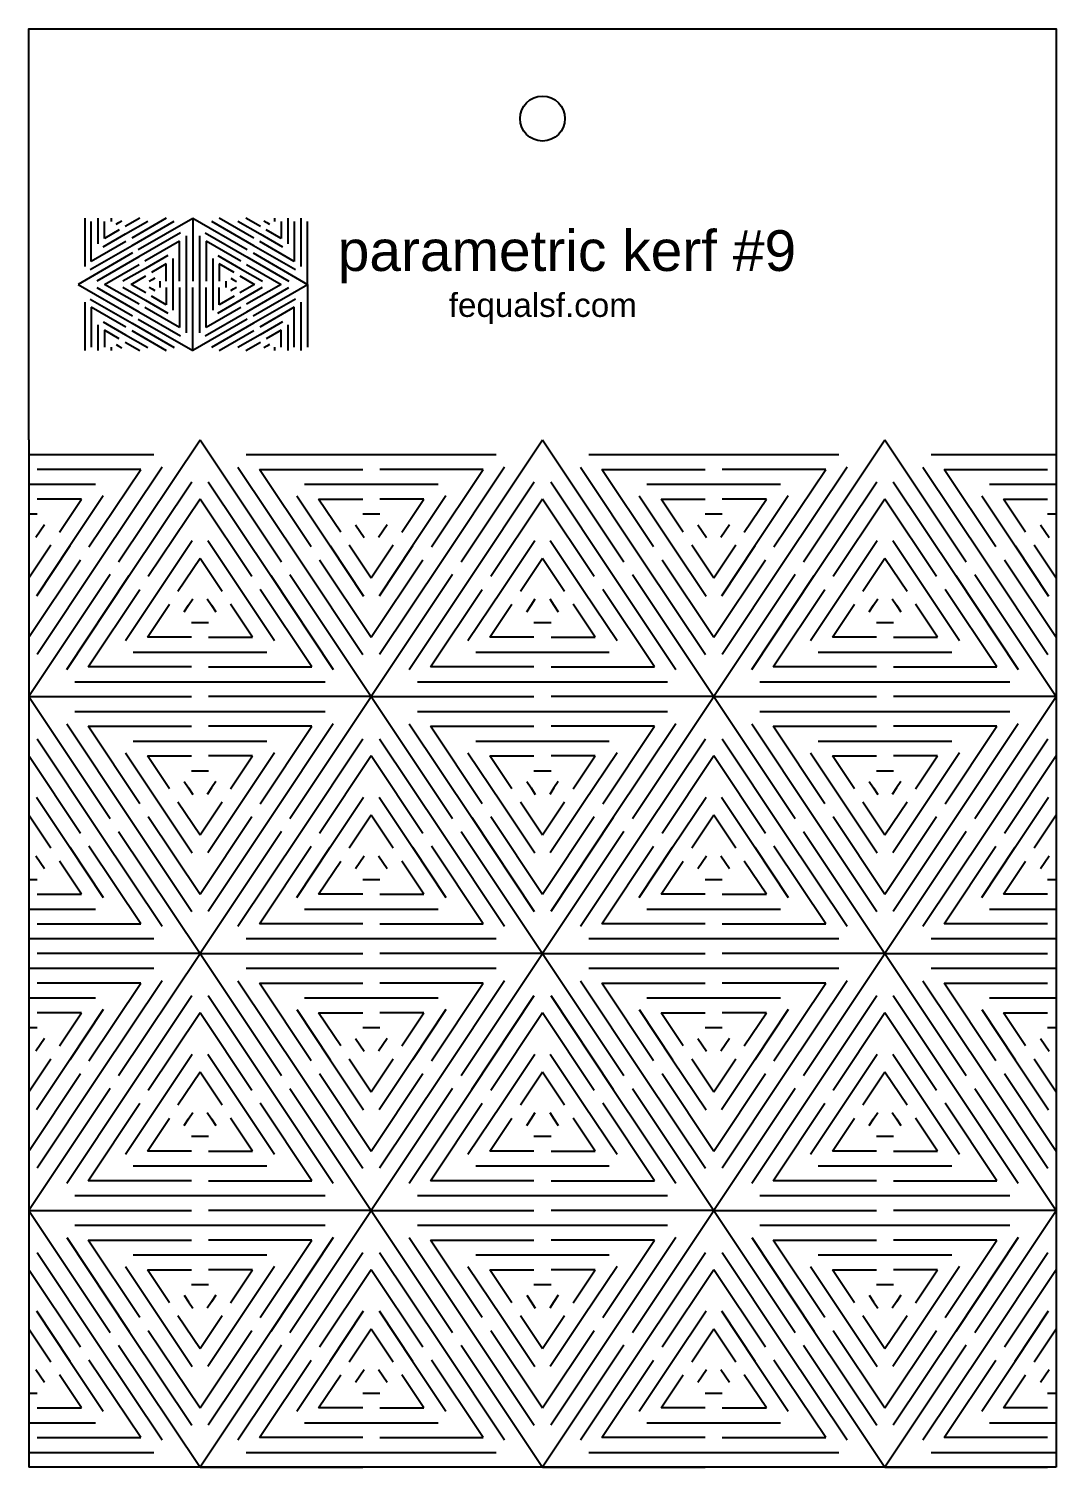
# Model space of a CAD drawing. Extents: x -15.8 to 22.7, y 5.7 to 11.5.
# Drawn here: x 18.54 to 22.67, y 5.68 to 11.47 of the extents above; entities that cross this region are included whole.
import ezdxf

# ---------------------------------------------------------------- set-up
doc = ezdxf.new("R2010")
doc.units = 0
doc.layers.add('DEFAULT', color=7, linetype='CONTINUOUS')
doc.styles.add('TEXTSTYLE31', font='standard')
doc.styles.add('TEXTSTYLE32', font='standard')

msp = doc.modelspace()

# ---------------------------------------------------------------- linework, layer by layer
at = {"layer": 'DEFAULT'}
for points in [[(18.536, 9.8123), (18.536, 11.465), (22.6678, 11.465), (22.6678, 9.8123)], [(18.7609, 10.7038), (18.7609, 10.5093)], [(18.8142, 10.7038), (18.8142, 10.5998)], [(18.8674, 10.7038), (18.8674, 10.6904)], [(18.9826, 10.7038), (18.9232, 10.6695)], [(19.0891, 10.7038), (18.9499, 10.6234)], [(18.9765, 10.5772), (19.1957, 10.7038)], [(19.1957, 10.7038), (19.4149, 10.5772)], [(19.1957, 10.7038), (19.1957, 10.4506)], [(19.4415, 10.6234), (19.3023, 10.7038)], [(19.4682, 10.6695), (19.4088, 10.7038)], [(19.5239, 10.7038), (19.5239, 10.6904)], [(19.5772, 10.7038), (19.5772, 10.5998)], [(19.6305, 10.7038), (19.6305, 10.5093)], [(18.7875, 10.5296), (18.7875, 10.6904)], [(18.8408, 10.6219), (18.8408, 10.6904)], [(18.9001, 10.6562), (18.8408, 10.6219)], [(18.8868, 10.6792), (18.8984, 10.6859)], [(18.8984, 10.6859), (18.9099, 10.6926)], [(18.925, 10.6398), (19.015, 10.6917)], [(18.9516, 10.5936), (19.1201, 10.6909)], [(19.1467, 10.6447), (18.9783, 10.5475)], [(19.2447, 10.6447), (19.4131, 10.5475)], [(19.2713, 10.6909), (19.4397, 10.5936)], [(19.3764, 10.6917), (19.4664, 10.6398)], [(19.4815, 10.6926), (19.493, 10.6859)], [(19.5506, 10.6219), (19.4912, 10.6562)], [(19.493, 10.6859), (19.5046, 10.6792)], [(19.5506, 10.6904), (19.5506, 10.6219)], [(19.6039, 10.6904), (19.6039, 10.5296)], [(19.6571, 10.4373), (19.6571, 10.6904)], [(18.7832, 10.4964), (18.9516, 10.5936)], [(18.9268, 10.61), (18.7875, 10.5296)], [(18.835, 10.5878), (18.925, 10.6398)], [(19.1424, 10.6115), (19.0031, 10.5311)], [(19.1424, 10.4506), (19.1424, 10.6115)], [(19.169, 10.6318), (19.169, 10.4373)], [(19.2223, 10.6318), (19.2223, 10.4373)], [(19.3882, 10.5311), (19.249, 10.6115)], [(19.249, 10.6115), (19.249, 10.4506)], [(19.4397, 10.5936), (19.6082, 10.4964)], [(19.6039, 10.5296), (19.4646, 10.61)], [(19.4664, 10.6398), (19.5564, 10.5878)], [(18.9534, 10.5639), (18.7342, 10.4373)], [(18.9783, 10.5475), (18.8099, 10.4502)], [(19.0949, 10.5533), (19.0049, 10.5013)], [(19.1158, 10.5412), (19.1158, 10.4373)], [(19.2756, 10.5412), (19.2756, 10.4373)], [(19.2965, 10.5533), (19.3865, 10.5013)], [(19.4131, 10.5475), (19.5815, 10.4502)], [(19.438, 10.5639), (19.6571, 10.4373)], [(18.8408, 10.4373), (18.9801, 10.5177)], [(19.0049, 10.5013), (18.9149, 10.4494)], [(18.9474, 10.4373), (19.0067, 10.4716)], [(19.0891, 10.5192), (19.0298, 10.4849)], [(19.0891, 10.4506), (19.0891, 10.5192)], [(19.3616, 10.4849), (19.3023, 10.5192)], [(19.3023, 10.5192), (19.3023, 10.4506)], [(19.3847, 10.4716), (19.444, 10.4373)], [(19.3865, 10.5013), (19.4764, 10.4494)], [(19.4113, 10.5177), (19.5506, 10.4373)], [(18.7342, 10.4373), (18.9534, 10.3108)], [(18.8099, 10.4244), (18.9783, 10.3272)], [(18.9801, 10.3569), (18.8408, 10.4373)], [(18.9149, 10.4253), (19.0049, 10.3733)], [(19.0067, 10.4031), (18.9474, 10.4373)], [(19.0316, 10.4552), (19.02, 10.4485)], [(19.02, 10.4262), (19.0316, 10.4195)], [(19.0431, 10.4619), (19.0316, 10.4552)], [(19.0316, 10.4195), (19.0431, 10.4128)], [(19.0625, 10.4506), (19.0625, 10.4373)], [(19.0625, 10.4373), (19.0625, 10.424)], [(19.0891, 10.424), (19.0891, 10.3555)], [(19.1158, 10.4373), (19.1158, 10.3334)], [(19.1424, 10.424), (19.1424, 10.2632)], [(19.169, 10.4373), (19.169, 10.2428)], [(19.1957, 10.1709), (19.1957, 10.424)], [(19.2223, 10.4373), (19.2223, 10.2428)], [(19.249, 10.2632), (19.249, 10.424)], [(19.2756, 10.4373), (19.2756, 10.3334)], [(19.3023, 10.3555), (19.3023, 10.424)], [(19.3289, 10.4506), (19.3289, 10.4373)], [(19.3289, 10.4373), (19.3289, 10.424)], [(19.3483, 10.4619), (19.3598, 10.4552)], [(19.3483, 10.4128), (19.3598, 10.4195)], [(19.3598, 10.4552), (19.3714, 10.4485)], [(19.3598, 10.4195), (19.3714, 10.4262)], [(19.444, 10.4373), (19.3847, 10.4031)], [(19.3865, 10.3733), (19.4764, 10.4253)], [(19.5506, 10.4373), (19.4113, 10.3569)], [(19.4131, 10.3272), (19.5815, 10.4244)], [(19.438, 10.3108), (19.6571, 10.4373)], [(19.6571, 10.4373), (19.6571, 10.1842)], [(18.7609, 10.3654), (18.7609, 10.1709)], [(18.7832, 10.3783), (18.9516, 10.2811)], [(19.0049, 10.3733), (19.0949, 10.3214)], [(19.0891, 10.3555), (19.0298, 10.3898)], [(19.2965, 10.3214), (19.3865, 10.3733)], [(19.3616, 10.3898), (19.3023, 10.3555)], [(19.6082, 10.3783), (19.4397, 10.2811)], [(19.6305, 10.3654), (19.6305, 10.1709)], [(18.9268, 10.2646), (18.7875, 10.345)], [(18.7875, 10.345), (18.7875, 10.1842)], [(18.9765, 10.2975), (19.1957, 10.1709)], [(18.9783, 10.3272), (19.1467, 10.2299)], [(19.1424, 10.2632), (19.0031, 10.3436)], [(19.4149, 10.2975), (19.1957, 10.1709)], [(19.2447, 10.2299), (19.4131, 10.3272)], [(19.3882, 10.3436), (19.249, 10.2632)], [(19.6039, 10.345), (19.4646, 10.2646)], [(19.6039, 10.1842), (19.6039, 10.345)], [(18.8142, 10.2748), (18.8142, 10.1709)], [(18.835, 10.2869), (18.925, 10.2349)], [(18.9001, 10.2185), (18.8408, 10.2528)], [(18.8408, 10.2528), (18.8408, 10.1842)], [(18.9499, 10.2513), (19.0891, 10.1709)], [(18.9516, 10.2811), (19.1201, 10.1838)], [(19.4397, 10.2811), (19.2713, 10.1838)], [(19.3023, 10.1709), (19.4415, 10.2513)], [(19.5564, 10.2869), (19.4664, 10.2349)], [(19.5506, 10.2528), (19.4912, 10.2185)], [(19.5506, 10.1842), (19.5506, 10.2528)], [(19.5772, 10.2748), (19.5772, 10.1709)], [(18.8674, 10.1842), (18.8674, 10.1709)], [(18.8868, 10.1954), (18.8984, 10.1888)], [(18.8984, 10.1888), (18.9099, 10.1821)], [(18.9232, 10.2052), (18.9826, 10.1709)], [(18.925, 10.2349), (19.015, 10.1829)], [(19.4664, 10.2349), (19.3764, 10.1829)], [(19.4088, 10.1709), (19.4682, 10.2052)], [(19.493, 10.1888), (19.4815, 10.1821)], [(19.5046, 10.1954), (19.493, 10.1888)], [(19.5239, 10.1842), (19.5239, 10.1709)], [(18.536, 9.8123), (18.536, 5.6805)], [(18.8975, 9.3217), (19.2246, 9.8123)], [(19.2246, 9.8123), (19.5517, 9.3217)], [(20.2748, 9.3217), (20.6019, 9.8123)], [(20.6019, 9.8123), (20.929, 9.3217)], [(21.652, 9.3217), (21.9791, 9.8123)], [(21.9791, 9.8123), (22.3062, 9.3217)], [(22.6678, 9.8123), (22.6678, 5.6805)], [(18.536, 9.7527), (19.0387, 9.7527)], [(19.4105, 9.7527), (19.9132, 9.7527)], [(19.9132, 9.7527), (20.4159, 9.7527)], [(20.7878, 9.7527), (21.2905, 9.7527)], [(21.2905, 9.7527), (21.7932, 9.7527)], [(22.165, 9.7527), (22.6678, 9.7527)], [(18.9861, 9.693), (18.5704, 9.693)], [(18.7782, 9.3813), (18.9861, 9.693)], [(19.072, 9.7027), (18.8207, 9.3256)], [(19.3772, 9.7027), (19.6286, 9.3256)], [(19.4632, 9.693), (19.8788, 9.693)], [(19.671, 9.3813), (19.4632, 9.693)], [(20.3633, 9.693), (19.9477, 9.693)], [(20.1555, 9.3813), (20.3633, 9.693)], [(20.4493, 9.7027), (20.1979, 9.3256)], [(20.7545, 9.7027), (21.0058, 9.3256)], [(20.8404, 9.693), (21.2561, 9.693)], [(21.0482, 9.3813), (20.8404, 9.693)], [(21.7406, 9.693), (21.3249, 9.693)], [(21.5327, 9.3813), (21.7406, 9.693)], [(21.8265, 9.7027), (21.5752, 9.3256)], [(22.1317, 9.7027), (22.3831, 9.3256)], [(22.2177, 9.693), (22.6333, 9.693)], [(22.4255, 9.3813), (22.2177, 9.693)], [(18.536, 9.6334), (18.8045, 9.6334)], [(18.9399, 9.266), (19.1913, 9.643)], [(19.2579, 9.643), (19.5093, 9.266)], [(19.6447, 9.6334), (19.9132, 9.6334)], [(19.9132, 9.6334), (20.1818, 9.6334)], [(20.3172, 9.266), (20.5685, 9.643)], [(20.6352, 9.643), (20.8865, 9.266)], [(21.0219, 9.6334), (21.2905, 9.6334)], [(21.2905, 9.6334), (21.5591, 9.6334)], [(21.6944, 9.266), (21.9458, 9.643)], [(22.0125, 9.643), (22.2638, 9.266)], [(22.3992, 9.6334), (22.6678, 9.6334)], [(18.7475, 9.5738), (18.5704, 9.5738)], [(18.659, 9.4409), (18.7475, 9.5738)], [(18.8357, 9.5867), (18.7014, 9.3853)], [(19.2246, 9.5738), (19.0168, 9.262)], [(19.4324, 9.262), (19.2246, 9.5738)], [(19.6136, 9.5867), (19.7478, 9.3853)], [(19.7017, 9.5738), (19.8788, 9.5738)], [(19.7903, 9.4409), (19.7017, 9.5738)], [(20.1248, 9.5738), (19.9477, 9.5738)], [(20.0362, 9.4409), (20.1248, 9.5738)], [(20.2129, 9.5867), (20.0786, 9.3853)], [(20.6019, 9.5738), (20.394, 9.262)], [(20.8097, 9.262), (20.6019, 9.5738)], [(20.9908, 9.5867), (21.1251, 9.3853)], [(21.079, 9.5738), (21.2561, 9.5738)], [(21.1675, 9.4409), (21.079, 9.5738)], [(21.502, 9.5738), (21.3249, 9.5738)], [(21.4135, 9.4409), (21.502, 9.5738)], [(21.5902, 9.5867), (21.4559, 9.3853)], [(21.9791, 9.5738), (21.7713, 9.262)], [(22.1869, 9.262), (21.9791, 9.5738)], [(22.3681, 9.5867), (22.5023, 9.3853)], [(22.4562, 9.5738), (22.6333, 9.5738)], [(22.5448, 9.4409), (22.4562, 9.5738)], [(18.536, 9.5141), (18.5704, 9.5141)], [(19.8788, 9.5141), (19.9132, 9.5141)], [(19.9132, 9.5141), (19.9477, 9.5141)], [(21.2561, 9.5141), (21.2905, 9.5141)], [(21.2905, 9.5141), (21.3249, 9.5141)], [(22.6333, 9.5141), (22.6678, 9.5141)], [(18.5821, 9.4449), (18.5649, 9.4191)], [(18.5993, 9.4708), (18.5821, 9.4449)], [(19.8499, 9.4708), (19.8671, 9.4449)], [(19.8671, 9.4449), (19.8843, 9.4191)], [(19.9594, 9.4449), (19.9421, 9.4191)], [(19.9766, 9.4708), (19.9594, 9.4449)], [(21.2271, 9.4708), (21.2444, 9.4449)], [(21.2444, 9.4449), (21.2616, 9.4191)], [(21.3366, 9.4449), (21.3194, 9.4191)], [(21.3538, 9.4708), (21.3366, 9.4449)], [(22.6044, 9.4708), (22.6216, 9.4449)], [(22.6216, 9.4449), (22.6388, 9.4191)], [(18.536, 9.2565), (18.6245, 9.3893)], [(18.7014, 9.3853), (18.5671, 9.1839)], [(19.0592, 9.2064), (19.1935, 9.4078)], [(19.2557, 9.4078), (19.39, 9.2064)], [(19.7478, 9.3853), (19.8821, 9.1839)], [(19.8247, 9.3893), (19.9132, 9.2565)], [(19.9132, 9.2565), (20.0018, 9.3893)], [(20.0786, 9.3853), (19.9444, 9.1839)], [(20.4365, 9.2064), (20.5707, 9.4078)], [(20.633, 9.4078), (20.7673, 9.2064)], [(21.1251, 9.3853), (21.2594, 9.1839)], [(21.2019, 9.3893), (21.2905, 9.2565)], [(21.2905, 9.2565), (21.379, 9.3893)], [(21.4559, 9.3853), (21.3216, 9.1839)], [(21.8137, 9.2064), (21.948, 9.4078)], [(22.0102, 9.4078), (22.1445, 9.2064)], [(22.5023, 9.3853), (22.6366, 9.1839)], [(22.5792, 9.3893), (22.6678, 9.2565)], [(18.536, 9.0179), (18.7438, 9.3297)], [(18.8207, 9.3256), (18.5693, 8.9486)], [(19.2246, 9.3352), (19.1361, 9.2024)], [(19.3132, 9.2024), (19.2246, 9.3352)], [(19.6286, 9.3256), (19.8799, 8.9486)], [(19.7054, 9.3297), (19.9132, 9.0179)], [(19.9132, 9.0179), (20.1211, 9.3297)], [(20.1979, 9.3256), (19.9466, 8.9486)], [(20.6019, 9.3352), (20.5133, 9.2024)], [(20.6904, 9.2024), (20.6019, 9.3352)], [(21.0058, 9.3256), (21.2572, 8.9486)], [(21.0827, 9.3297), (21.2905, 9.0179)], [(21.2905, 9.0179), (21.4983, 9.3297)], [(21.5752, 9.3256), (21.3238, 8.9486)], [(21.9791, 9.3352), (21.8906, 9.2024)], [(22.0677, 9.2024), (21.9791, 9.3352)], [(22.3831, 9.3256), (22.6344, 8.9486)], [(22.4599, 9.3297), (22.6678, 9.0179)], [(18.8631, 9.27), (18.536, 8.7794)], [(18.6886, 8.889), (18.9399, 9.266)], [(19.5093, 9.266), (19.7606, 8.889)], [(19.5862, 9.27), (19.9132, 8.7794)], [(20.2403, 9.27), (19.9132, 8.7794)], [(20.0658, 8.889), (20.3172, 9.266)], [(20.8865, 9.266), (21.1379, 8.889)], [(20.9634, 9.27), (21.2905, 8.7794)], [(21.6176, 9.27), (21.2905, 8.7794)], [(21.4431, 8.889), (21.6944, 9.266)], [(22.2638, 9.266), (22.5151, 8.889)], [(22.3406, 9.27), (22.6678, 8.7794)], [(18.7745, 8.8986), (18.9824, 9.2104)], [(18.9249, 9.005), (19.0592, 9.2064)], [(19.39, 9.2064), (19.5243, 9.005)], [(19.6747, 8.8986), (19.4669, 9.2104)], [(20.1518, 8.8986), (20.3596, 9.2104)], [(20.3022, 9.005), (20.4365, 9.2064)], [(20.7673, 9.2064), (20.9016, 9.005)], [(21.0519, 8.8986), (20.8441, 9.2104)], [(21.529, 8.8986), (21.7369, 9.2104)], [(21.6794, 9.005), (21.8137, 9.2064)], [(22.1445, 9.2064), (22.2788, 9.005)], [(22.4292, 8.8986), (22.2214, 9.2104)], [(19.0131, 9.0179), (19.1016, 9.1508)], [(19.1613, 9.1209), (19.1785, 9.1467)], [(19.1785, 9.1467), (19.1957, 9.1726)], [(19.2535, 9.1726), (19.2707, 9.1467)], [(19.2707, 9.1467), (19.288, 9.1209)], [(19.4361, 9.0179), (19.3476, 9.1508)], [(20.3903, 9.0179), (20.4789, 9.1508)], [(20.5385, 9.1209), (20.5557, 9.1467)], [(20.5557, 9.1467), (20.5729, 9.1726)], [(20.6308, 9.1726), (20.648, 9.1467)], [(20.648, 9.1467), (20.6652, 9.1209)], [(20.8134, 9.0179), (20.7249, 9.1508)], [(21.7676, 9.0179), (21.8561, 9.1508)], [(21.9158, 9.1209), (21.933, 9.1467)], [(21.933, 9.1467), (21.9502, 9.1726)], [(22.008, 9.1726), (22.0253, 9.1467)], [(22.0253, 9.1467), (22.0425, 9.1209)], [(22.1906, 9.0179), (22.1021, 9.1508)], [(19.1902, 9.0775), (19.2246, 9.0775)], [(19.2246, 9.0775), (19.259, 9.0775)], [(20.5674, 9.0775), (20.6019, 9.0775)], [(20.6019, 9.0775), (20.6363, 9.0775)], [(21.9447, 9.0775), (21.9791, 9.0775)], [(21.9791, 9.0775), (22.0135, 9.0775)], [(19.1902, 9.0179), (19.0131, 9.0179)], [(19.259, 9.0179), (19.4361, 9.0179)], [(20.5674, 9.0179), (20.3903, 9.0179)], [(20.6363, 9.0179), (20.8134, 9.0179)], [(21.9447, 9.0179), (21.7676, 9.0179)], [(22.0135, 9.0179), (22.1906, 9.0179)], [(18.956, 8.9583), (19.2246, 8.9583)], [(19.2246, 8.9583), (19.4932, 8.9583)], [(20.3333, 8.9583), (20.6019, 8.9583)], [(20.6019, 8.9583), (20.8704, 8.9583)], [(21.7106, 8.9583), (21.9791, 8.9583)], [(21.9791, 8.9583), (22.2477, 8.9583)], [(19.1902, 8.8986), (18.7745, 8.8986)], [(19.259, 8.8986), (19.6747, 8.8986)], [(20.5674, 8.8986), (20.1518, 8.8986)], [(20.6363, 8.8986), (21.0519, 8.8986)], [(21.9447, 8.8986), (21.529, 8.8986)], [(22.0135, 8.8986), (22.4292, 8.8986)], [(18.7219, 8.839), (19.2246, 8.839)], [(19.2246, 8.839), (19.7273, 8.839)], [(20.0992, 8.839), (20.6019, 8.839)], [(20.6019, 8.839), (21.1046, 8.839)], [(21.4764, 8.839), (21.9791, 8.839)], [(21.9791, 8.839), (22.4818, 8.839)], [(18.536, 8.7794), (19.1902, 8.7794)], [(18.536, 8.7794), (18.8631, 8.2887)], [(19.9132, 8.7794), (19.259, 8.7794)], [(19.5862, 8.2887), (19.9132, 8.7794)], [(19.9132, 8.7794), (20.5674, 8.7794)], [(19.9132, 8.7794), (20.2403, 8.2887)], [(21.2905, 8.7794), (20.6363, 8.7794)], [(20.9634, 8.2887), (21.2905, 8.7794)], [(21.2905, 8.7794), (21.9447, 8.7794)], [(21.2905, 8.7794), (21.6176, 8.2887)], [(22.6678, 8.7794), (22.0135, 8.7794)], [(22.3406, 8.2887), (22.6678, 8.7794)], [(18.7219, 8.7197), (19.2246, 8.7197)], [(19.2246, 8.7197), (19.7273, 8.7197)], [(20.0992, 8.7197), (20.6019, 8.7197)], [(20.6019, 8.7197), (21.1046, 8.7197)], [(21.4764, 8.7197), (21.9791, 8.7197)], [(21.9791, 8.7197), (22.4818, 8.7197)], [(18.6886, 8.6697), (18.9399, 8.2927)], [(18.7745, 8.6601), (19.1902, 8.6601)], [(18.9824, 8.3484), (18.7745, 8.6601)], [(19.6747, 8.6601), (19.259, 8.6601)], [(19.4669, 8.3484), (19.6747, 8.6601)], [(19.7606, 8.6697), (19.5093, 8.2927)], [(20.0658, 8.6697), (20.3172, 8.2927)], [(20.1518, 8.6601), (20.5674, 8.6601)], [(20.3596, 8.3484), (20.1518, 8.6601)], [(21.0519, 8.6601), (20.6363, 8.6601)], [(20.8441, 8.3484), (21.0519, 8.6601)], [(21.1379, 8.6697), (20.8865, 8.2927)], [(21.4431, 8.6697), (21.6944, 8.2927)], [(21.529, 8.6601), (21.9447, 8.6601)], [(21.7369, 8.3484), (21.529, 8.6601)], [(22.4292, 8.6601), (22.0135, 8.6601)], [(22.2214, 8.3484), (22.4292, 8.6601)], [(22.5151, 8.6697), (22.2638, 8.2927)], [(18.5693, 8.6101), (18.8207, 8.2331)], [(18.956, 8.6005), (19.2246, 8.6005)], [(19.2246, 8.6005), (19.4932, 8.6005)], [(19.6286, 8.2331), (19.8799, 8.6101)], [(19.9466, 8.6101), (20.1979, 8.2331)], [(20.3333, 8.6005), (20.6019, 8.6005)], [(20.6019, 8.6005), (20.8704, 8.6005)], [(21.0058, 8.2331), (21.2572, 8.6101)], [(21.3238, 8.6101), (21.5752, 8.2331)], [(21.7106, 8.6005), (21.9791, 8.6005)], [(21.9791, 8.6005), (22.2477, 8.6005)], [(22.3831, 8.2331), (22.6344, 8.6101)], [(18.7438, 8.2291), (18.536, 8.5408)], [(18.9249, 8.5538), (19.0592, 8.3523)], [(19.0131, 8.5408), (19.1902, 8.5408)], [(19.1016, 8.408), (19.0131, 8.5408)], [(19.4361, 8.5408), (19.259, 8.5408)], [(19.3476, 8.408), (19.4361, 8.5408)], [(19.5243, 8.5538), (19.39, 8.3523)], [(19.9132, 8.5408), (19.7054, 8.2291)], [(20.1211, 8.2291), (19.9132, 8.5408)], [(20.3022, 8.5538), (20.4365, 8.3523)], [(20.3903, 8.5408), (20.5674, 8.5408)], [(20.4789, 8.408), (20.3903, 8.5408)], [(20.8134, 8.5408), (20.6363, 8.5408)], [(20.7249, 8.408), (20.8134, 8.5408)], [(20.9016, 8.5538), (20.7673, 8.3523)], [(21.2905, 8.5408), (21.0827, 8.2291)], [(21.4983, 8.2291), (21.2905, 8.5408)], [(21.6794, 8.5538), (21.8137, 8.3523)], [(21.7676, 8.5408), (21.9447, 8.5408)], [(21.8561, 8.408), (21.7676, 8.5408)], [(22.1906, 8.5408), (22.0135, 8.5408)], [(22.1021, 8.408), (22.1906, 8.5408)], [(22.2788, 8.5538), (22.1445, 8.3523)], [(22.6678, 8.5408), (22.4599, 8.2291)], [(19.1902, 8.4812), (19.2246, 8.4812)], [(19.2246, 8.4812), (19.259, 8.4812)], [(20.5674, 8.4812), (20.6019, 8.4812)], [(20.6019, 8.4812), (20.6363, 8.4812)], [(21.9447, 8.4812), (21.9791, 8.4812)], [(21.9791, 8.4812), (22.0135, 8.4812)], [(19.1613, 8.4378), (19.1785, 8.412)], [(19.1785, 8.412), (19.1957, 8.3862)], [(19.2707, 8.412), (19.2535, 8.3862)], [(19.288, 8.4378), (19.2707, 8.412)], [(20.5385, 8.4378), (20.5557, 8.412)], [(20.5557, 8.412), (20.5729, 8.3862)], [(20.648, 8.412), (20.6308, 8.3862)], [(20.6652, 8.4378), (20.648, 8.412)], [(21.9158, 8.4378), (21.933, 8.412)], [(21.933, 8.412), (21.9502, 8.3862)], [(22.0253, 8.412), (22.008, 8.3862)], [(22.0425, 8.4378), (22.0253, 8.412)], [(18.5671, 8.3749), (18.7014, 8.1734)], [(19.0592, 8.3523), (19.1935, 8.1509)], [(19.1361, 8.3564), (19.2246, 8.2235)], [(19.2246, 8.2235), (19.3132, 8.3564)], [(19.39, 8.3523), (19.2557, 8.1509)], [(19.7478, 8.1734), (19.8821, 8.3749)], [(19.9444, 8.3749), (20.0786, 8.1734)], [(20.4365, 8.3523), (20.5707, 8.1509)], [(20.5133, 8.3564), (20.6019, 8.2235)], [(20.6019, 8.2235), (20.6904, 8.3564)], [(20.7673, 8.3523), (20.633, 8.1509)], [(21.1251, 8.1734), (21.2594, 8.3749)], [(21.3216, 8.3749), (21.4559, 8.1734)], [(21.8137, 8.3523), (21.948, 8.1509)], [(21.8906, 8.3564), (21.9791, 8.2235)], [(21.9791, 8.2235), (22.0677, 8.3564)], [(22.1445, 8.3523), (22.0102, 8.1509)], [(22.5023, 8.1734), (22.6366, 8.3749)], [(18.6245, 8.1695), (18.536, 8.3023)], [(18.9399, 8.2927), (19.1913, 7.9157)], [(19.0168, 8.2967), (19.2246, 7.985)], [(19.2246, 7.985), (19.4324, 8.2967)], [(19.5093, 8.2927), (19.2579, 7.9157)], [(19.9132, 8.3023), (19.8247, 8.1695)], [(20.0018, 8.1695), (19.9132, 8.3023)], [(20.3172, 8.2927), (20.5685, 7.9157)], [(20.394, 8.2967), (20.6019, 7.985)], [(20.6019, 7.985), (20.8097, 8.2967)], [(20.8865, 8.2927), (20.6352, 7.9157)], [(21.2905, 8.3023), (21.2019, 8.1695)], [(21.379, 8.1695), (21.2905, 8.3023)], [(21.6944, 8.2927), (21.9458, 7.9157)], [(21.7713, 8.2967), (21.9791, 7.985)], [(21.9791, 7.985), (22.1869, 8.2967)], [(22.2638, 8.2927), (22.0125, 7.9157)], [(22.6678, 8.3023), (22.5792, 8.1695)], [(18.8207, 8.2331), (19.072, 7.8561)], [(18.8975, 8.2371), (19.2246, 7.7464)], [(19.5517, 8.2371), (19.2246, 7.7464)], [(19.3772, 7.8561), (19.6286, 8.2331)], [(20.1979, 8.2331), (20.4493, 7.8561)], [(20.2748, 8.2371), (20.6019, 7.7464)], [(20.929, 8.2371), (20.6019, 7.7464)], [(20.7545, 7.8561), (21.0058, 8.2331)], [(21.5752, 8.2331), (21.8265, 7.8561)], [(21.652, 8.2371), (21.9791, 7.7464)], [(22.3062, 8.2371), (21.9791, 7.7464)], [(22.1317, 7.8561), (22.3831, 8.2331)], [(18.7014, 8.1734), (18.8357, 7.972)], [(18.9861, 7.8657), (18.7782, 8.1774)], [(19.4632, 7.8657), (19.671, 8.1774)], [(19.6136, 7.972), (19.7478, 8.1734)], [(20.0786, 8.1734), (20.2129, 7.972)], [(20.3633, 7.8657), (20.1555, 8.1774)], [(20.8404, 7.8657), (21.0482, 8.1774)], [(20.9908, 7.972), (21.1251, 8.1734)], [(21.4559, 8.1734), (21.5902, 7.972)], [(21.7406, 7.8657), (21.5327, 8.1774)], [(22.2177, 7.8657), (22.4255, 8.1774)], [(22.3681, 7.972), (22.5023, 8.1734)], [(18.5649, 8.1396), (18.5821, 8.1138)], [(18.5821, 8.1138), (18.5993, 8.088)], [(18.7475, 7.985), (18.659, 8.1178)], [(19.7017, 7.985), (19.7903, 8.1178)], [(19.8499, 8.088), (19.8671, 8.1138)], [(19.8671, 8.1138), (19.8843, 8.1396)], [(19.9421, 8.1396), (19.9594, 8.1138)], [(19.9594, 8.1138), (19.9766, 8.088)], [(20.1248, 7.985), (20.0362, 8.1178)], [(21.079, 7.985), (21.1675, 8.1178)], [(21.2271, 8.088), (21.2444, 8.1138)], [(21.2444, 8.1138), (21.2616, 8.1396)], [(21.3194, 8.1396), (21.3366, 8.1138)], [(21.3366, 8.1138), (21.3538, 8.088)], [(21.502, 7.985), (21.4135, 8.1178)], [(22.4562, 7.985), (22.5448, 8.1178)], [(22.6044, 8.088), (22.6216, 8.1138)], [(22.6216, 8.1138), (22.6388, 8.1396)], [(18.536, 8.0446), (18.5704, 8.0446)], [(19.8788, 8.0446), (19.9132, 8.0446)], [(19.9132, 8.0446), (19.9477, 8.0446)], [(21.2561, 8.0446), (21.2905, 8.0446)], [(21.2905, 8.0446), (21.3249, 8.0446)], [(22.6333, 8.0446), (22.6678, 8.0446)], [(18.5704, 7.985), (18.7475, 7.985)], [(19.8788, 7.985), (19.7017, 7.985)], [(19.9477, 7.985), (20.1248, 7.985)], [(21.2561, 7.985), (21.079, 7.985)], [(21.3249, 7.985), (21.502, 7.985)], [(22.6333, 7.985), (22.4562, 7.985)], [(18.536, 7.9253), (18.8045, 7.9253)], [(19.6447, 7.9253), (19.9132, 7.9253)], [(19.9132, 7.9253), (20.1818, 7.9253)], [(21.0219, 7.9253), (21.2905, 7.9253)], [(21.2905, 7.9253), (21.5591, 7.9253)], [(22.3992, 7.9253), (22.6678, 7.9253)], [(18.5704, 7.8657), (18.9861, 7.8657)], [(19.8788, 7.8657), (19.4632, 7.8657)], [(19.9477, 7.8657), (20.3633, 7.8657)], [(21.2561, 7.8657), (20.8404, 7.8657)], [(21.3249, 7.8657), (21.7406, 7.8657)], [(22.6333, 7.8657), (22.2177, 7.8657)], [(18.536, 7.8061), (19.0387, 7.8061)], [(19.4105, 7.8061), (19.9132, 7.8061)], [(19.9132, 7.8061), (20.4159, 7.8061)], [(20.7878, 7.8061), (21.2905, 7.8061)], [(21.2905, 7.8061), (21.7932, 7.8061)], [(22.165, 7.8061), (22.6678, 7.8061)], [(19.2246, 7.7464), (18.5704, 7.7464)], [(18.8975, 7.2558), (19.2246, 7.7464)], [(19.2246, 7.7464), (19.5517, 7.2558)], [(19.2246, 7.7464), (19.8788, 7.7464)], [(20.6019, 7.7464), (19.9477, 7.7464)], [(20.2748, 7.2558), (20.6019, 7.7464)], [(20.6019, 7.7464), (20.929, 7.2558)], [(20.6019, 7.7464), (21.2561, 7.7464)], [(21.9791, 7.7464), (21.3249, 7.7464)], [(21.652, 7.2558), (21.9791, 7.7464)], [(21.9791, 7.7464), (22.3062, 7.2558)], [(21.9791, 7.7464), (22.6333, 7.7464)], [(18.536, 7.6868), (19.0387, 7.6868)], [(19.072, 7.6368), (18.8207, 7.2598)], [(19.3772, 7.6368), (19.6286, 7.2598)], [(19.4105, 7.6868), (19.9132, 7.6868)], [(19.9132, 7.6868), (20.4159, 7.6868)], [(20.4493, 7.6368), (20.1979, 7.2598)], [(20.7545, 7.6368), (21.0058, 7.2598)], [(20.7878, 7.6868), (21.2905, 7.6868)], [(21.2905, 7.6868), (21.7932, 7.6868)], [(21.8265, 7.6368), (21.5752, 7.2598)], [(22.1317, 7.6368), (22.3831, 7.2598)], [(22.165, 7.6868), (22.6678, 7.6868)], [(18.9861, 7.6271), (18.5704, 7.6271)], [(18.7782, 7.3154), (18.9861, 7.6271)], [(19.4632, 7.6271), (19.8788, 7.6271)], [(19.671, 7.3154), (19.4632, 7.6271)], [(20.3633, 7.6271), (19.9477, 7.6271)], [(20.1555, 7.3154), (20.3633, 7.6271)], [(20.8404, 7.6271), (21.2561, 7.6271)], [(21.0482, 7.3154), (20.8404, 7.6271)], [(21.7406, 7.6271), (21.3249, 7.6271)], [(21.5327, 7.3154), (21.7406, 7.6271)], [(22.2177, 7.6271), (22.6333, 7.6271)], [(22.4255, 7.3154), (22.2177, 7.6271)], [(18.536, 7.5675), (18.8045, 7.5675)], [(18.8357, 7.5208), (18.7014, 7.3194)], [(18.9399, 7.2001), (19.1913, 7.5772)], [(19.2579, 7.5772), (19.5093, 7.2001)], [(19.6136, 7.5208), (19.7478, 7.3194)], [(19.6447, 7.5675), (19.9132, 7.5675)], [(19.9132, 7.5675), (20.1818, 7.5675)], [(20.2129, 7.5208), (20.0786, 7.3194)], [(20.3172, 7.2001), (20.5685, 7.5772)], [(20.6352, 7.5772), (20.8865, 7.2001)], [(20.9908, 7.5208), (21.1251, 7.3194)], [(21.0219, 7.5675), (21.2905, 7.5675)], [(21.2905, 7.5675), (21.5591, 7.5675)], [(21.5902, 7.5208), (21.4559, 7.3194)], [(21.6944, 7.2001), (21.9458, 7.5772)], [(22.0125, 7.5772), (22.2638, 7.2001)], [(22.3681, 7.5208), (22.5023, 7.3194)], [(22.3992, 7.5675), (22.6678, 7.5675)], [(18.7475, 7.5079), (18.5704, 7.5079)], [(18.659, 7.3751), (18.7475, 7.5079)], [(19.2246, 7.5079), (19.0168, 7.1961)], [(19.4324, 7.1961), (19.2246, 7.5079)], [(19.7017, 7.5079), (19.8788, 7.5079)], [(19.7903, 7.3751), (19.7017, 7.5079)], [(20.1248, 7.5079), (19.9477, 7.5079)], [(20.0362, 7.3751), (20.1248, 7.5079)], [(20.6019, 7.5079), (20.394, 7.1961)], [(20.8097, 7.1961), (20.6019, 7.5079)], [(21.079, 7.5079), (21.2561, 7.5079)], [(21.1675, 7.3751), (21.079, 7.5079)], [(21.502, 7.5079), (21.3249, 7.5079)], [(21.4135, 7.3751), (21.502, 7.5079)], [(21.9791, 7.5079), (21.7713, 7.1961)], [(22.1869, 7.1961), (21.9791, 7.5079)], [(22.4562, 7.5079), (22.6333, 7.5079)], [(22.5448, 7.3751), (22.4562, 7.5079)], [(18.536, 7.4482), (18.5704, 7.4482)], [(18.5993, 7.4049), (18.5821, 7.379)], [(19.8499, 7.4049), (19.8671, 7.379)], [(19.8788, 7.4482), (19.9132, 7.4482)], [(19.9132, 7.4482), (19.9477, 7.4482)], [(19.9766, 7.4049), (19.9594, 7.379)], [(21.2271, 7.4049), (21.2444, 7.379)], [(21.2561, 7.4482), (21.2905, 7.4482)], [(21.2905, 7.4482), (21.3249, 7.4482)], [(21.3538, 7.4049), (21.3366, 7.379)], [(22.6044, 7.4049), (22.6216, 7.379)], [(22.6333, 7.4482), (22.6678, 7.4482)], [(18.5821, 7.379), (18.5649, 7.3532)], [(19.8671, 7.379), (19.8843, 7.3532)], [(19.9594, 7.379), (19.9421, 7.3532)], [(21.2444, 7.379), (21.2616, 7.3532)], [(21.3366, 7.379), (21.3194, 7.3532)], [(22.6216, 7.379), (22.6388, 7.3532)], [(18.536, 7.1906), (18.6245, 7.3234)], [(18.7014, 7.3194), (18.5671, 7.118)], [(19.0592, 7.1405), (19.1935, 7.3419)], [(19.2557, 7.3419), (19.39, 7.1405)], [(19.7478, 7.3194), (19.8821, 7.118)], [(19.8247, 7.3234), (19.9132, 7.1906)], [(19.9132, 7.1906), (20.0018, 7.3234)], [(20.0786, 7.3194), (19.9444, 7.118)], [(20.4365, 7.1405), (20.5707, 7.3419)], [(20.633, 7.3419), (20.7673, 7.1405)], [(21.1251, 7.3194), (21.2594, 7.118)], [(21.2019, 7.3234), (21.2905, 7.1906)], [(21.2905, 7.1906), (21.379, 7.3234)], [(21.4559, 7.3194), (21.3216, 7.118)], [(21.8137, 7.1405), (21.948, 7.3419)], [(22.0102, 7.3419), (22.1445, 7.1405)], [(22.5023, 7.3194), (22.6366, 7.118)], [(22.5792, 7.3234), (22.6678, 7.1906)], [(18.536, 6.952), (18.7438, 7.2638)], [(18.8207, 7.2598), (18.5693, 6.8828)], [(19.2246, 7.2693), (19.1361, 7.1365)], [(19.3132, 7.1365), (19.2246, 7.2693)], [(19.6286, 7.2598), (19.8799, 6.8828)], [(19.7054, 7.2638), (19.9132, 6.952)], [(19.9132, 6.952), (20.1211, 7.2638)], [(20.1979, 7.2598), (19.9466, 6.8828)], [(20.6019, 7.2693), (20.5133, 7.1365)], [(20.6904, 7.1365), (20.6019, 7.2693)], [(21.0058, 7.2598), (21.2572, 6.8828)], [(21.0827, 7.2638), (21.2905, 6.952)], [(21.2905, 6.952), (21.4983, 7.2638)], [(21.5752, 7.2598), (21.3238, 6.8828)], [(21.9791, 7.2693), (21.8906, 7.1365)], [(22.0677, 7.1365), (21.9791, 7.2693)], [(22.3831, 7.2598), (22.6344, 6.8828)], [(22.4599, 7.2638), (22.6678, 6.952)], [(18.8631, 7.2041), (18.536, 6.7135)], [(18.6886, 6.8231), (18.9399, 7.2001)], [(19.5093, 7.2001), (19.7606, 6.8231)], [(19.5862, 7.2041), (19.9132, 6.7135)], [(20.2403, 7.2041), (19.9132, 6.7135)], [(20.0658, 6.8231), (20.3172, 7.2001)], [(20.8865, 7.2001), (21.1379, 6.8231)], [(20.9634, 7.2041), (21.2905, 6.7135)], [(21.6176, 7.2041), (21.2905, 6.7135)], [(21.4431, 6.8231), (21.6944, 7.2001)], [(22.2638, 7.2001), (22.5151, 6.8231)], [(22.3406, 7.2041), (22.6678, 6.7135)], [(18.7745, 6.8328), (18.9824, 7.1445)], [(18.9249, 6.9391), (19.0592, 7.1405)], [(19.39, 7.1405), (19.5243, 6.9391)], [(19.6747, 6.8328), (19.4669, 7.1445)], [(20.1518, 6.8328), (20.3596, 7.1445)], [(20.3022, 6.9391), (20.4365, 7.1405)], [(20.7673, 7.1405), (20.9016, 6.9391)], [(21.0519, 6.8328), (20.8441, 7.1445)], [(21.529, 6.8328), (21.7369, 7.1445)], [(21.6794, 6.9391), (21.8137, 7.1405)], [(22.1445, 7.1405), (22.2788, 6.9391)], [(22.4292, 6.8328), (22.2214, 7.1445)], [(19.0131, 6.952), (19.1016, 7.0849)], [(19.1613, 7.055), (19.1785, 7.0809)], [(19.1785, 7.0809), (19.1957, 7.1067)], [(19.2535, 7.1067), (19.2707, 7.0809)], [(19.2707, 7.0809), (19.288, 7.055)], [(19.4361, 6.952), (19.3476, 7.0849)], [(20.3903, 6.952), (20.4789, 7.0849)], [(20.5385, 7.055), (20.5557, 7.0809)], [(20.5557, 7.0809), (20.5729, 7.1067)], [(20.6308, 7.1067), (20.648, 7.0809)], [(20.648, 7.0809), (20.6652, 7.055)], [(20.8134, 6.952), (20.7249, 7.0849)], [(21.7676, 6.952), (21.8561, 7.0849)], [(21.9158, 7.055), (21.933, 7.0809)], [(21.933, 7.0809), (21.9502, 7.1067)], [(22.008, 7.1067), (22.0253, 7.0809)], [(22.0253, 7.0809), (22.0425, 7.055)], [(22.1906, 6.952), (22.1021, 7.0849)], [(19.1902, 7.0117), (19.2246, 7.0117)], [(19.2246, 7.0117), (19.259, 7.0117)], [(20.5674, 7.0117), (20.6019, 7.0117)], [(20.6019, 7.0117), (20.6363, 7.0117)], [(21.9447, 7.0117), (21.9791, 7.0117)], [(21.9791, 7.0117), (22.0135, 7.0117)], [(19.1902, 6.952), (19.0131, 6.952)], [(19.259, 6.952), (19.4361, 6.952)], [(20.5674, 6.952), (20.3903, 6.952)], [(20.6363, 6.952), (20.8134, 6.952)], [(21.9447, 6.952), (21.7676, 6.952)], [(22.0135, 6.952), (22.1906, 6.952)], [(18.956, 6.8924), (19.2246, 6.8924)], [(19.2246, 6.8924), (19.4932, 6.8924)], [(20.3333, 6.8924), (20.6019, 6.8924)], [(20.6019, 6.8924), (20.8704, 6.8924)], [(21.7106, 6.8924), (21.9791, 6.8924)], [(21.9791, 6.8924), (22.2477, 6.8924)], [(19.1902, 6.8328), (18.7745, 6.8328)], [(19.259, 6.8328), (19.6747, 6.8328)], [(20.5674, 6.8328), (20.1518, 6.8328)], [(20.6363, 6.8328), (21.0519, 6.8328)], [(21.9447, 6.8328), (21.529, 6.8328)], [(22.0135, 6.8328), (22.4292, 6.8328)], [(18.7219, 6.7731), (19.2246, 6.7731)], [(19.2246, 6.7731), (19.7273, 6.7731)], [(20.0992, 6.7731), (20.6019, 6.7731)], [(20.6019, 6.7731), (21.1046, 6.7731)], [(21.4764, 6.7731), (21.9791, 6.7731)], [(21.9791, 6.7731), (22.4818, 6.7731)], [(18.536, 6.7135), (19.1902, 6.7135)], [(18.536, 6.7135), (18.8631, 6.2228)], [(19.9132, 6.7135), (19.259, 6.7135)], [(19.5862, 6.2228), (19.9132, 6.7135)], [(19.9132, 6.7135), (20.5674, 6.7135)], [(19.9132, 6.7135), (20.2403, 6.2228)], [(21.2905, 6.7135), (20.6363, 6.7135)], [(20.9634, 6.2228), (21.2905, 6.7135)], [(21.2905, 6.7135), (21.9447, 6.7135)], [(21.2905, 6.7135), (21.6176, 6.2228)], [(22.6678, 6.7135), (22.0135, 6.7135)], [(22.3406, 6.2228), (22.6678, 6.7135)], [(18.7219, 6.6538), (19.2246, 6.6538)], [(19.2246, 6.6538), (19.7273, 6.6538)], [(20.0992, 6.6538), (20.6019, 6.6538)], [(20.6019, 6.6538), (21.1046, 6.6538)], [(21.4764, 6.6538), (21.9791, 6.6538)], [(21.9791, 6.6538), (22.4818, 6.6538)], [(18.6886, 6.6039), (18.9399, 6.2268)], [(19.7606, 6.6039), (19.5093, 6.2268)], [(20.0658, 6.6039), (20.3172, 6.2268)], [(21.1379, 6.6039), (20.8865, 6.2268)], [(21.4431, 6.6039), (21.6944, 6.2268)], [(22.5151, 6.6039), (22.2638, 6.2268)], [(18.5693, 6.5442), (18.8207, 6.1672)], [(18.7745, 6.5942), (19.1902, 6.5942)], [(18.9824, 6.2825), (18.7745, 6.5942)], [(19.6747, 6.5942), (19.259, 6.5942)], [(19.4669, 6.2825), (19.6747, 6.5942)], [(19.6286, 6.1672), (19.8799, 6.5442)], [(19.9466, 6.5442), (20.1979, 6.1672)], [(20.1518, 6.5942), (20.5674, 6.5942)], [(20.3596, 6.2825), (20.1518, 6.5942)], [(21.0519, 6.5942), (20.6363, 6.5942)], [(20.8441, 6.2825), (21.0519, 6.5942)], [(21.0058, 6.1672), (21.2572, 6.5442)], [(21.3238, 6.5442), (21.5752, 6.1672)], [(21.529, 6.5942), (21.9447, 6.5942)], [(21.7369, 6.2825), (21.529, 6.5942)], [(22.4292, 6.5942), (22.0135, 6.5942)], [(22.2214, 6.2825), (22.4292, 6.5942)], [(22.3831, 6.1672), (22.6344, 6.5442)], [(18.9249, 6.4879), (19.0592, 6.2865)], [(18.956, 6.5346), (19.2246, 6.5346)], [(19.2246, 6.5346), (19.4932, 6.5346)], [(19.5243, 6.4879), (19.39, 6.2865)], [(20.3022, 6.4879), (20.4365, 6.2865)], [(20.3333, 6.5346), (20.6019, 6.5346)], [(20.6019, 6.5346), (20.8704, 6.5346)], [(20.9016, 6.4879), (20.7673, 6.2865)], [(21.6794, 6.4879), (21.8137, 6.2865)], [(21.7106, 6.5346), (21.9791, 6.5346)], [(21.9791, 6.5346), (22.2477, 6.5346)], [(22.2788, 6.4879), (22.1445, 6.2865)], [(18.7438, 6.1632), (18.536, 6.4749)], [(19.0131, 6.4749), (19.1902, 6.4749)], [(19.1016, 6.3421), (19.0131, 6.4749)], [(19.4361, 6.4749), (19.259, 6.4749)], [(19.3476, 6.3421), (19.4361, 6.4749)], [(19.9132, 6.4749), (19.7054, 6.1632)], [(20.1211, 6.1632), (19.9132, 6.4749)], [(20.3903, 6.4749), (20.5674, 6.4749)], [(20.4789, 6.3421), (20.3903, 6.4749)], [(20.8134, 6.4749), (20.6363, 6.4749)], [(20.7249, 6.3421), (20.8134, 6.4749)], [(21.2905, 6.4749), (21.0827, 6.1632)], [(21.4983, 6.1632), (21.2905, 6.4749)], [(21.7676, 6.4749), (21.9447, 6.4749)], [(21.8561, 6.3421), (21.7676, 6.4749)], [(22.1906, 6.4749), (22.0135, 6.4749)], [(22.1021, 6.3421), (22.1906, 6.4749)], [(22.6678, 6.4749), (22.4599, 6.1632)], [(19.1613, 6.3719), (19.1785, 6.3461)], [(19.1902, 6.4153), (19.2246, 6.4153)], [(19.2246, 6.4153), (19.259, 6.4153)], [(19.288, 6.3719), (19.2707, 6.3461)], [(20.5385, 6.3719), (20.5557, 6.3461)], [(20.5674, 6.4153), (20.6019, 6.4153)], [(20.6019, 6.4153), (20.6363, 6.4153)], [(20.6652, 6.3719), (20.648, 6.3461)], [(21.9158, 6.3719), (21.933, 6.3461)], [(21.9447, 6.4153), (21.9791, 6.4153)], [(21.9791, 6.4153), (22.0135, 6.4153)], [(22.0425, 6.3719), (22.0253, 6.3461)], [(18.5671, 6.309), (18.7014, 6.1076)], [(19.1785, 6.3461), (19.1957, 6.3203)], [(19.2707, 6.3461), (19.2535, 6.3203)], [(19.7478, 6.1076), (19.8821, 6.309)], [(19.9444, 6.309), (20.0786, 6.1076)], [(20.5557, 6.3461), (20.5729, 6.3203)], [(20.648, 6.3461), (20.6308, 6.3203)], [(21.1251, 6.1076), (21.2594, 6.309)], [(21.3216, 6.309), (21.4559, 6.1076)], [(21.933, 6.3461), (21.9502, 6.3203)], [(22.0253, 6.3461), (22.008, 6.3203)], [(22.5023, 6.1076), (22.6366, 6.309)], [(19.0592, 6.2865), (19.1935, 6.085)], [(19.1361, 6.2905), (19.2246, 6.1576)], [(19.2246, 6.1576), (19.3132, 6.2905)], [(19.39, 6.2865), (19.2557, 6.085)], [(20.4365, 6.2865), (20.5707, 6.085)], [(20.5133, 6.2905), (20.6019, 6.1576)], [(20.6019, 6.1576), (20.6904, 6.2905)], [(20.7673, 6.2865), (20.633, 6.085)], [(21.8137, 6.2865), (21.948, 6.085)], [(21.8906, 6.2905), (21.9791, 6.1576)], [(21.9791, 6.1576), (22.0677, 6.2905)], [(22.1445, 6.2865), (22.0102, 6.085)], [(18.6245, 6.1036), (18.536, 6.2364)], [(18.9399, 6.2268), (19.1913, 5.8498)], [(19.0168, 6.2308), (19.2246, 5.9191)], [(19.2246, 5.9191), (19.4324, 6.2308)], [(19.5093, 6.2268), (19.2579, 5.8498)], [(19.9132, 6.2364), (19.8247, 6.1036)], [(20.0018, 6.1036), (19.9132, 6.2364)], [(20.3172, 6.2268), (20.5685, 5.8498)], [(20.394, 6.2308), (20.6019, 5.9191)], [(20.6019, 5.9191), (20.8097, 6.2308)], [(20.8865, 6.2268), (20.6352, 5.8498)], [(21.2905, 6.2364), (21.2019, 6.1036)], [(21.379, 6.1036), (21.2905, 6.2364)], [(21.6944, 6.2268), (21.9458, 5.8498)], [(21.7713, 6.2308), (21.9791, 5.9191)], [(21.9791, 5.9191), (22.1869, 6.2308)], [(22.2638, 6.2268), (22.0125, 5.8498)], [(22.6678, 6.2364), (22.5792, 6.1036)], [(18.8207, 6.1672), (19.072, 5.7902)], [(18.8975, 6.1712), (19.2246, 5.6805)], [(19.5517, 6.1712), (19.2246, 5.6805)], [(19.3772, 5.7902), (19.6286, 6.1672)], [(20.1979, 6.1672), (20.4493, 5.7902)], [(20.2748, 6.1712), (20.6019, 5.6805)], [(20.929, 6.1712), (20.6019, 5.6805)], [(20.7545, 5.7902), (21.0058, 6.1672)], [(21.5752, 6.1672), (21.8265, 5.7902)], [(21.652, 6.1712), (21.9791, 5.6805)], [(22.3062, 6.1712), (21.9791, 5.6805)], [(22.1317, 5.7902), (22.3831, 6.1672)], [(18.5649, 6.0737), (18.5821, 6.0479)], [(18.7014, 6.1076), (18.8357, 5.9061)], [(18.9861, 5.7998), (18.7782, 6.1116)], [(19.4632, 5.7998), (19.671, 6.1116)], [(19.6136, 5.9061), (19.7478, 6.1076)], [(19.8671, 6.0479), (19.8843, 6.0737)], [(19.9421, 6.0737), (19.9594, 6.0479)], [(20.0786, 6.1076), (20.2129, 5.9061)], [(20.3633, 5.7998), (20.1555, 6.1116)], [(20.8404, 5.7998), (21.0482, 6.1116)], [(20.9908, 5.9061), (21.1251, 6.1076)], [(21.2444, 6.0479), (21.2616, 6.0737)], [(21.3194, 6.0737), (21.3366, 6.0479)], [(21.4559, 6.1076), (21.5902, 5.9061)], [(21.7406, 5.7998), (21.5327, 6.1116)], [(22.2177, 5.7998), (22.4255, 6.1116)], [(22.3681, 5.9061), (22.5023, 6.1076)], [(22.6216, 6.0479), (22.6388, 6.0737)], [(18.5821, 6.0479), (18.5993, 6.0221)], [(18.7475, 5.9191), (18.659, 6.0519)], [(19.7017, 5.9191), (19.7903, 6.0519)], [(19.8499, 6.0221), (19.8671, 6.0479)], [(19.9594, 6.0479), (19.9766, 6.0221)], [(20.1248, 5.9191), (20.0362, 6.0519)], [(21.079, 5.9191), (21.1675, 6.0519)], [(21.2271, 6.0221), (21.2444, 6.0479)], [(21.3366, 6.0479), (21.3538, 6.0221)], [(21.502, 5.9191), (21.4135, 6.0519)], [(22.4562, 5.9191), (22.5448, 6.0519)], [(22.6044, 6.0221), (22.6216, 6.0479)], [(18.536, 5.9787), (18.5704, 5.9787)], [(19.8788, 5.9787), (19.9132, 5.9787)], [(19.9132, 5.9787), (19.9477, 5.9787)], [(21.2561, 5.9787), (21.2905, 5.9787)], [(21.2905, 5.9787), (21.3249, 5.9787)], [(22.6333, 5.9787), (22.6678, 5.9787)], [(18.5704, 5.9191), (18.7475, 5.9191)], [(19.8788, 5.9191), (19.7017, 5.9191)], [(19.9477, 5.9191), (20.1248, 5.9191)], [(21.2561, 5.9191), (21.079, 5.9191)], [(21.3249, 5.9191), (21.502, 5.9191)], [(22.6333, 5.9191), (22.4562, 5.9191)], [(18.536, 5.8595), (18.8045, 5.8595)], [(19.6447, 5.8595), (19.9132, 5.8595)], [(19.9132, 5.8595), (20.1818, 5.8595)], [(21.0219, 5.8595), (21.2905, 5.8595)], [(21.2905, 5.8595), (21.5591, 5.8595)], [(22.3992, 5.8595), (22.6678, 5.8595)], [(18.5704, 5.7998), (18.9861, 5.7998)], [(19.8788, 5.7998), (19.4632, 5.7998)], [(19.9477, 5.7998), (20.3633, 5.7998)], [(21.2561, 5.7998), (20.8404, 5.7998)], [(21.3249, 5.7998), (21.7406, 5.7998)], [(22.6333, 5.7998), (22.2177, 5.7998)], [(18.536, 5.7402), (19.0387, 5.7402)], [(19.4105, 5.7402), (19.9132, 5.7402)], [(19.9132, 5.7402), (20.4159, 5.7402)], [(20.7878, 5.7402), (21.2905, 5.7402)], [(21.2905, 5.7402), (21.7932, 5.7402)], [(22.165, 5.7402), (22.6678, 5.7402)], [(22.6678, 5.6805), (18.536, 5.6805)], [(19.2246, 5.6805), (18.5704, 5.6805)], [(19.2246, 5.6805), (19.8788, 5.6805)], [(21.4282, 5.6805), (19.7755, 5.6805)], [(20.6019, 5.6805), (19.9477, 5.6805)], [(20.6019, 5.6805), (21.2561, 5.6805)], [(21.9791, 5.6805), (21.3249, 5.6805)], [(21.9791, 5.6805), (22.6333, 5.6805)]]:
    msp.add_lwpolyline(points, dxfattribs=at)
msp.add_open_spline([(20.6922, 11.1038), (20.6922, 11.1537), (20.6517, 11.1941), (20.6019, 11.1941), (20.552, 11.1941), (20.5116, 11.1537), (20.5116, 11.1038), (20.5116, 11.0539), (20.552, 11.0134), (20.6019, 11.0134), (20.6517, 11.0134), (20.6922, 11.0539), (20.6922, 11.1038)], degree=3, knots=[0, 0, 0, 0, 1, 1, 1, 2, 2, 2, 3, 3, 3, 4, 4, 4, 4], dxfattribs=at)

# ---------------------------------------------------------------- texts
at = {"layer": 'DEFAULT', "color": 7, "attachment_point": 7}
for s, insert, char_height, style in [('\\fHelvetica 25 Ultra Light|b0|i0|c0|p34;\\W1;parametric kerf #9', (19.7784, 10.4417), 0.163767, 'TEXTSTYLE31'), ('\\fHelvetica 25 Ultra Light|b0|i0|c0|p34;\\W1;fequalsf.com', (20.2249, 10.2775), 0.095531, 'TEXTSTYLE32')]:
    msp.add_mtext(s, dxfattribs=dict(at, insert=insert, char_height=char_height, style=style))

doc.saveas('drawing.dxf')
